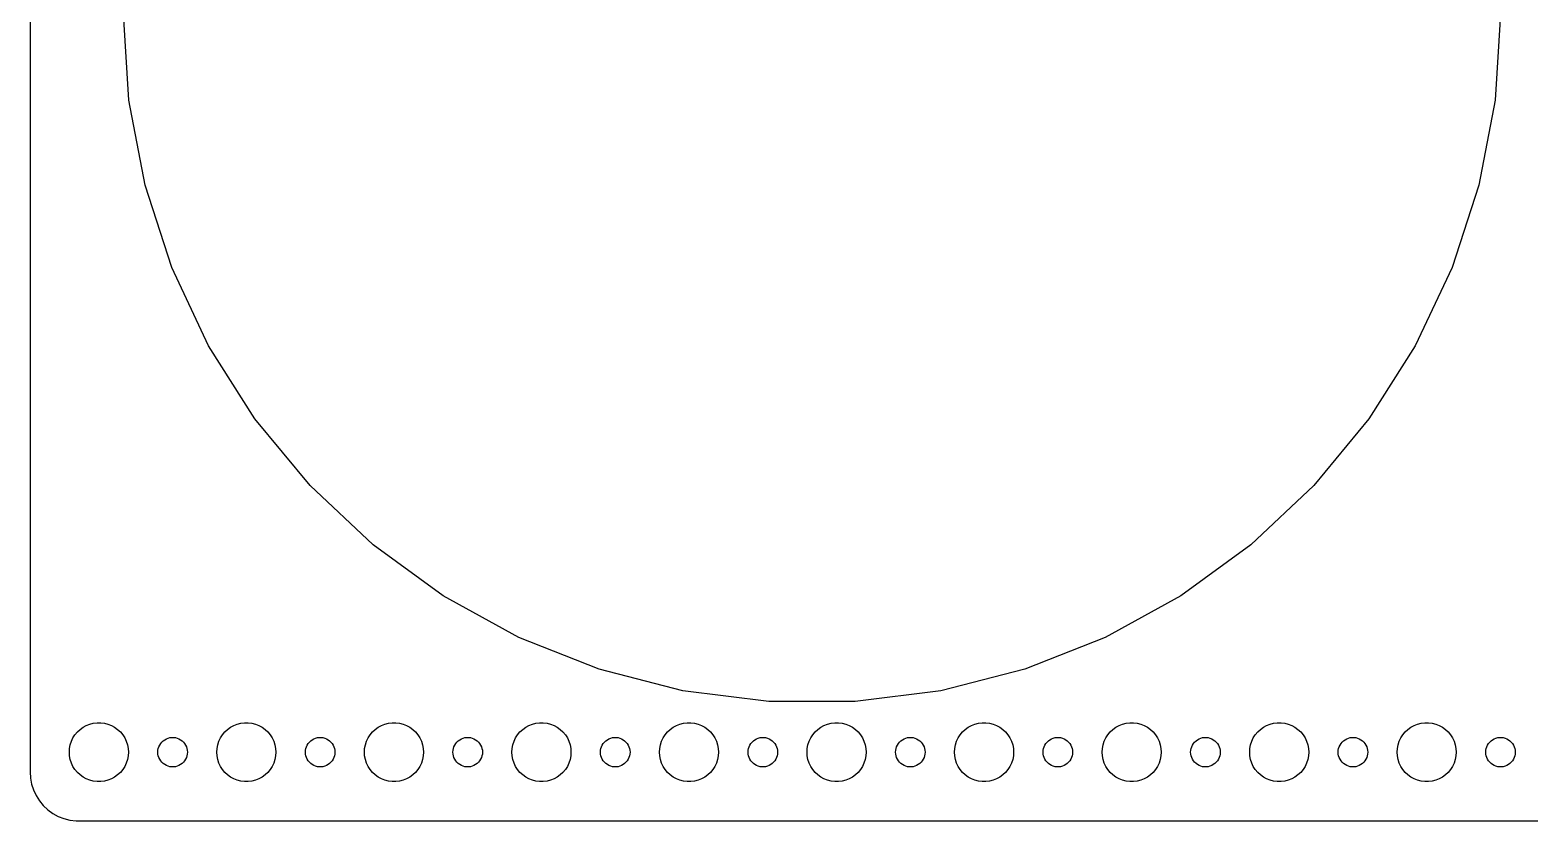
# Model space of a CAD drawing. Header units: metres. Extents: x -224 to 224, y -82 to 82.
# Drawn here: x -224.5 to -72, y -82 to -1.6 of the extents above; entities that cross this region are included whole.
import ezdxf

# ---------------------------------------------------------------- set-up
doc = ezdxf.new("R2010")
doc.units = ezdxf.units.M

msp = doc.modelspace()

# ---------------------------------------------------------------- linework, layer by layer
for p, q in [((-224.5, 77), (-224.5, -77)), ((-214.448, -8.77332), (-215, 0)), ((-75, 0), (-75.552, -8.77332)), ((-212.801, -17.4083), (-214.448, -8.77332)), ((-75.552, -8.77332), (-77.1992, -17.4083)), ((-210.084, -25.7687), (-212.801, -17.4083)), ((-77.1992, -17.4083), (-79.9156, -25.7687)), ((-206.341, -33.7227), (-210.084, -25.7687)), ((-79.9156, -25.7687), (-83.6585, -33.7227)), ((-201.631, -41.145), (-206.341, -33.7227)), ((-83.6585, -33.7227), (-88.3688, -41.145)), ((-196.028, -47.9183), (-201.631, -41.145)), ((-88.3688, -41.145), (-93.9722, -47.9183)), ((-189.62, -53.9359), (-196.028, -47.9183)), ((-93.9722, -47.9183), (-100.38, -53.9359)), ((-182.508, -59.103), (-189.62, -53.9359)), ((-100.38, -53.9359), (-107.492, -59.103)), ((-174.805, -63.3379), (-182.508, -59.103)), ((-107.492, -59.103), (-115.195, -63.3379)), ((-166.631, -66.574), (-174.805, -63.3379)), ((-115.195, -63.3379), (-123.369, -66.574)), ((-158.117, -68.7601), (-166.631, -66.574)), ((-123.369, -66.574), (-131.883, -68.7601)), ((-149.395, -69.8619), (-158.117, -68.7601)), ((-140.605, -69.8619), (-149.395, -69.8619)), ((-131.883, -68.7601), (-140.605, -69.8619)), ((-219.927, -73.2366), (-219.687, -72.9464)), ((-219.687, -72.9464), (-219.412, -72.6885)), ((-219.412, -72.6885), (-219.107, -72.467)), ((-219.107, -72.467), (-218.777, -72.2855)), ((-218.777, -72.2855), (-218.427, -72.1468)), ((-218.427, -72.1468), (-218.062, -72.0531)), ((-218.062, -72.0531), (-217.688, -72.0059)), ((-217.688, -72.0059), (-217.312, -72.0059)), ((-217.312, -72.0059), (-216.938, -72.0531)), ((-216.938, -72.0531), (-216.573, -72.1468)), ((-216.573, -72.1468), (-216.223, -72.2855)), ((-216.223, -72.2855), (-215.893, -72.467)), ((-215.893, -72.467), (-215.588, -72.6885)), ((-215.588, -72.6885), (-215.313, -72.9464)), ((-215.313, -72.9464), (-215.073, -73.2366)), ((-204.927, -73.2366), (-204.687, -72.9464)), ((-204.687, -72.9464), (-204.412, -72.6885)), ((-204.412, -72.6885), (-204.107, -72.467)), ((-204.107, -72.467), (-203.777, -72.2855)), ((-203.777, -72.2855), (-203.427, -72.1468)), ((-203.427, -72.1468), (-203.062, -72.0531)), ((-203.062, -72.0531), (-202.688, -72.0059)), ((-202.688, -72.0059), (-202.312, -72.0059)), ((-202.312, -72.0059), (-201.938, -72.0531)), ((-201.938, -72.0531), (-201.573, -72.1468)), ((-201.573, -72.1468), (-201.223, -72.2855)), ((-201.223, -72.2855), (-200.893, -72.467)), ((-200.893, -72.467), (-200.588, -72.6885)), ((-200.588, -72.6885), (-200.313, -72.9464)), ((-200.313, -72.9464), (-200.073, -73.2366)), ((-189.927, -73.2366), (-189.687, -72.9464)), ((-189.687, -72.9464), (-189.412, -72.6885)), ((-189.412, -72.6885), (-189.107, -72.467)), ((-189.107, -72.467), (-188.777, -72.2855)), ((-188.777, -72.2855), (-188.427, -72.1468)), ((-188.427, -72.1468), (-188.062, -72.0531)), ((-188.062, -72.0531), (-187.688, -72.0059)), ((-187.688, -72.0059), (-187.312, -72.0059)), ((-187.312, -72.0059), (-186.938, -72.0531)), ((-186.938, -72.0531), (-186.573, -72.1468)), ((-186.573, -72.1468), (-186.223, -72.2855)), ((-186.223, -72.2855), (-185.893, -72.467)), ((-185.893, -72.467), (-185.588, -72.6885)), ((-185.588, -72.6885), (-185.313, -72.9464)), ((-185.313, -72.9464), (-185.073, -73.2366)), ((-174.927, -73.2366), (-174.687, -72.9464)), ((-174.687, -72.9464), (-174.412, -72.6885)), ((-174.412, -72.6885), (-174.107, -72.467)), ((-174.107, -72.467), (-173.777, -72.2855)), ((-173.777, -72.2855), (-173.427, -72.1468)), ((-173.427, -72.1468), (-173.062, -72.0531)), ((-173.062, -72.0531), (-172.688, -72.0059)), ((-172.688, -72.0059), (-172.312, -72.0059)), ((-172.312, -72.0059), (-171.938, -72.0531)), ((-171.938, -72.0531), (-171.573, -72.1468)), ((-171.573, -72.1468), (-171.223, -72.2855)), ((-171.223, -72.2855), (-170.893, -72.467)), ((-170.893, -72.467), (-170.588, -72.6885)), ((-170.588, -72.6885), (-170.313, -72.9464)), ((-170.313, -72.9464), (-170.073, -73.2366)), ((-159.927, -73.2366), (-159.687, -72.9464)), ((-159.687, -72.9464), (-159.412, -72.6885)), ((-159.412, -72.6885), (-159.107, -72.467)), ((-159.107, -72.467), (-158.777, -72.2855)), ((-158.777, -72.2855), (-158.427, -72.1468)), ((-158.427, -72.1468), (-158.062, -72.0531)), ((-158.062, -72.0531), (-157.688, -72.0059)), ((-157.688, -72.0059), (-157.312, -72.0059)), ((-157.312, -72.0059), (-156.938, -72.0531)), ((-156.938, -72.0531), (-156.573, -72.1468)), ((-156.573, -72.1468), (-156.223, -72.2855)), ((-156.223, -72.2855), (-155.893, -72.467)), ((-155.893, -72.467), (-155.588, -72.6885)), ((-155.588, -72.6885), (-155.313, -72.9464)), ((-155.313, -72.9464), (-155.073, -73.2366)), ((-144.927, -73.2366), (-144.687, -72.9464)), ((-144.687, -72.9464), (-144.412, -72.6885)), ((-144.412, -72.6885), (-144.107, -72.467)), ((-144.107, -72.467), (-143.777, -72.2855)), ((-143.777, -72.2855), (-143.427, -72.1468)), ((-143.427, -72.1468), (-143.062, -72.0531)), ((-143.062, -72.0531), (-142.688, -72.0059)), ((-142.688, -72.0059), (-142.312, -72.0059)), ((-142.312, -72.0059), (-141.938, -72.0531)), ((-141.938, -72.0531), (-141.573, -72.1468)), ((-141.573, -72.1468), (-141.223, -72.2855)), ((-141.223, -72.2855), (-140.893, -72.467)), ((-140.893, -72.467), (-140.588, -72.6885)), ((-140.588, -72.6885), (-140.313, -72.9464)), ((-140.313, -72.9464), (-140.073, -73.2366)), ((-129.927, -73.2366), (-129.687, -72.9464)), ((-129.687, -72.9464), (-129.412, -72.6885)), ((-129.412, -72.6885), (-129.107, -72.467)), ((-129.107, -72.467), (-128.777, -72.2855)), ((-128.777, -72.2855), (-128.427, -72.1468)), ((-128.427, -72.1468), (-128.062, -72.0531)), ((-128.062, -72.0531), (-127.688, -72.0059)), ((-127.688, -72.0059), (-127.312, -72.0059)), ((-127.312, -72.0059), (-126.938, -72.0531)), ((-126.938, -72.0531), (-126.573, -72.1468)), ((-126.573, -72.1468), (-126.223, -72.2855)), ((-126.223, -72.2855), (-125.893, -72.467)), ((-125.893, -72.467), (-125.588, -72.6885)), ((-125.588, -72.6885), (-125.313, -72.9464)), ((-125.313, -72.9464), (-125.073, -73.2366)), ((-114.927, -73.2366), (-114.687, -72.9464)), ((-114.687, -72.9464), (-114.412, -72.6885)), ((-114.412, -72.6885), (-114.107, -72.467)), ((-114.107, -72.467), (-113.777, -72.2855)), ((-113.777, -72.2855), (-113.427, -72.1468)), ((-113.427, -72.1468), (-113.062, -72.0531)), ((-113.062, -72.0531), (-112.688, -72.0059)), ((-112.688, -72.0059), (-112.312, -72.0059)), ((-112.312, -72.0059), (-111.938, -72.0531)), ((-111.938, -72.0531), (-111.573, -72.1468)), ((-111.573, -72.1468), (-111.223, -72.2855)), ((-111.223, -72.2855), (-110.893, -72.467)), ((-110.893, -72.467), (-110.588, -72.6885)), ((-110.588, -72.6885), (-110.313, -72.9464)), ((-110.313, -72.9464), (-110.073, -73.2366)), ((-99.927, -73.2366), (-99.6869, -72.9464)), ((-99.6869, -72.9464), (-99.4123, -72.6885)), ((-99.4123, -72.6885), (-99.1075, -72.467)), ((-99.1075, -72.467), (-98.7773, -72.2855)), ((-98.7773, -72.2855), (-98.427, -72.1468)), ((-98.427, -72.1468), (-98.0621, -72.0531)), ((-98.0621, -72.0531), (-97.6884, -72.0059)), ((-97.6884, -72.0059), (-97.3116, -72.0059)), ((-97.3116, -72.0059), (-96.9379, -72.0531)), ((-96.9379, -72.0531), (-96.573, -72.1468)), ((-96.573, -72.1468), (-96.2227, -72.2855)), ((-96.2227, -72.2855), (-95.8925, -72.467)), ((-95.8925, -72.467), (-95.5877, -72.6885)), ((-95.5877, -72.6885), (-95.3131, -72.9464)), ((-95.3131, -72.9464), (-95.073, -73.2366)), ((-84.927, -73.2366), (-84.6869, -72.9464)), ((-84.6869, -72.9464), (-84.4123, -72.6885)), ((-84.4123, -72.6885), (-84.1075, -72.467)), ((-84.1075, -72.467), (-83.7773, -72.2855)), ((-83.7773, -72.2855), (-83.427, -72.1468)), ((-83.427, -72.1468), (-83.0621, -72.0531)), ((-83.0621, -72.0531), (-82.6884, -72.0059)), ((-82.6884, -72.0059), (-82.3116, -72.0059)), ((-82.3116, -72.0059), (-81.9379, -72.0531)), ((-81.9379, -72.0531), (-81.573, -72.1468)), ((-81.573, -72.1468), (-81.2227, -72.2855)), ((-81.2227, -72.2855), (-80.8925, -72.467)), ((-80.8925, -72.467), (-80.5877, -72.6885)), ((-80.5877, -72.6885), (-80.3131, -72.9464)), ((-80.3131, -72.9464), (-80.073, -73.2366)), ((-220.5, -75), (-220.476, -74.624)), ((-220.476, -74.624), (-220.406, -74.2539)), ((-220.406, -74.2539), (-220.289, -73.8956)), ((-220.289, -73.8956), (-220.129, -73.5547)), ((-220.129, -73.5547), (-219.927, -73.2366)), ((-215.073, -73.2366), (-214.871, -73.5547)), ((-214.871, -73.5547), (-214.711, -73.8956)), ((-214.711, -73.8956), (-214.594, -74.2539)), ((-214.594, -74.2539), (-214.524, -74.624)), ((-214.524, -74.624), (-214.5, -75)), ((-211.488, -74.812), (-211.453, -74.627)), ((-211.453, -74.627), (-211.395, -74.4478)), ((-211.395, -74.4478), (-211.314, -74.2774)), ((-211.314, -74.2774), (-211.214, -74.1183)), ((-211.214, -74.1183), (-211.093, -73.9732)), ((-211.093, -73.9732), (-210.956, -73.8442)), ((-210.956, -73.8442), (-210.804, -73.7335)), ((-210.804, -73.7335), (-210.639, -73.6428)), ((-210.639, -73.6428), (-210.464, -73.5734)), ((-210.464, -73.5734), (-210.281, -73.5266)), ((-210.281, -73.5266), (-210.094, -73.503)), ((-210.094, -73.503), (-209.906, -73.503)), ((-209.906, -73.503), (-209.719, -73.5266)), ((-209.719, -73.5266), (-209.536, -73.5734)), ((-209.536, -73.5734), (-209.361, -73.6428)), ((-209.361, -73.6428), (-209.196, -73.7335)), ((-209.196, -73.7335), (-209.044, -73.8442)), ((-209.044, -73.8442), (-208.907, -73.9732)), ((-208.907, -73.9732), (-208.786, -74.1183)), ((-208.786, -74.1183), (-208.686, -74.2774)), ((-208.686, -74.2774), (-208.605, -74.4478)), ((-208.605, -74.4478), (-208.547, -74.627)), ((-208.547, -74.627), (-208.512, -74.812)), ((-205.5, -75), (-205.476, -74.624)), ((-205.476, -74.624), (-205.406, -74.2539)), ((-205.406, -74.2539), (-205.289, -73.8956)), ((-205.289, -73.8956), (-205.129, -73.5547)), ((-205.129, -73.5547), (-204.927, -73.2366)), ((-200.073, -73.2366), (-199.871, -73.5547)), ((-199.871, -73.5547), (-199.711, -73.8956)), ((-199.711, -73.8956), (-199.594, -74.2539)), ((-199.594, -74.2539), (-199.524, -74.624)), ((-199.524, -74.624), (-199.5, -75)), ((-196.488, -74.812), (-196.453, -74.627)), ((-196.453, -74.627), (-196.395, -74.4478)), ((-196.395, -74.4478), (-196.314, -74.2774)), ((-196.314, -74.2774), (-196.214, -74.1183)), ((-196.214, -74.1183), (-196.093, -73.9732)), ((-196.093, -73.9732), (-195.956, -73.8442)), ((-195.956, -73.8442), (-195.804, -73.7335)), ((-195.804, -73.7335), (-195.639, -73.6428)), ((-195.639, -73.6428), (-195.464, -73.5734)), ((-195.464, -73.5734), (-195.281, -73.5266)), ((-195.281, -73.5266), (-195.094, -73.503)), ((-195.094, -73.503), (-194.906, -73.503)), ((-194.906, -73.503), (-194.719, -73.5266)), ((-194.719, -73.5266), (-194.536, -73.5734)), ((-194.536, -73.5734), (-194.361, -73.6428)), ((-194.361, -73.6428), (-194.196, -73.7335)), ((-194.196, -73.7335), (-194.044, -73.8442)), ((-194.044, -73.8442), (-193.907, -73.9732)), ((-193.907, -73.9732), (-193.786, -74.1183)), ((-193.786, -74.1183), (-193.686, -74.2774)), ((-193.686, -74.2774), (-193.605, -74.4478)), ((-193.605, -74.4478), (-193.547, -74.627)), ((-193.547, -74.627), (-193.512, -74.812)), ((-190.5, -75), (-190.476, -74.624)), ((-190.476, -74.624), (-190.406, -74.2539)), ((-190.406, -74.2539), (-190.289, -73.8956)), ((-190.289, -73.8956), (-190.129, -73.5547)), ((-190.129, -73.5547), (-189.927, -73.2366)), ((-185.073, -73.2366), (-184.871, -73.5547)), ((-184.871, -73.5547), (-184.711, -73.8956)), ((-184.711, -73.8956), (-184.594, -74.2539)), ((-184.594, -74.2539), (-184.524, -74.624)), ((-184.524, -74.624), (-184.5, -75)), ((-181.488, -74.812), (-181.453, -74.627)), ((-181.453, -74.627), (-181.395, -74.4478)), ((-181.395, -74.4478), (-181.314, -74.2774)), ((-181.314, -74.2774), (-181.214, -74.1183)), ((-181.214, -74.1183), (-181.093, -73.9732)), ((-181.093, -73.9732), (-180.956, -73.8442)), ((-180.956, -73.8442), (-180.804, -73.7335)), ((-180.804, -73.7335), (-180.639, -73.6428)), ((-180.639, -73.6428), (-180.464, -73.5734)), ((-180.464, -73.5734), (-180.281, -73.5266)), ((-180.281, -73.5266), (-180.094, -73.503)), ((-180.094, -73.503), (-179.906, -73.503)), ((-179.906, -73.503), (-179.719, -73.5266)), ((-179.719, -73.5266), (-179.536, -73.5734)), ((-179.536, -73.5734), (-179.361, -73.6428)), ((-179.361, -73.6428), (-179.196, -73.7335)), ((-179.196, -73.7335), (-179.044, -73.8442)), ((-179.044, -73.8442), (-178.907, -73.9732)), ((-178.907, -73.9732), (-178.786, -74.1183)), ((-178.786, -74.1183), (-178.686, -74.2774)), ((-178.686, -74.2774), (-178.605, -74.4478)), ((-178.605, -74.4478), (-178.547, -74.627)), ((-178.547, -74.627), (-178.512, -74.812)), ((-175.5, -75), (-175.476, -74.624)), ((-175.476, -74.624), (-175.406, -74.2539)), ((-175.406, -74.2539), (-175.289, -73.8956)), ((-175.289, -73.8956), (-175.129, -73.5547)), ((-175.129, -73.5547), (-174.927, -73.2366)), ((-170.073, -73.2366), (-169.871, -73.5547)), ((-169.871, -73.5547), (-169.711, -73.8956)), ((-169.711, -73.8956), (-169.594, -74.2539)), ((-169.594, -74.2539), (-169.524, -74.624)), ((-169.524, -74.624), (-169.5, -75)), ((-166.488, -74.812), (-166.453, -74.627)), ((-166.453, -74.627), (-166.395, -74.4478)), ((-166.395, -74.4478), (-166.314, -74.2774)), ((-166.314, -74.2774), (-166.214, -74.1183)), ((-166.214, -74.1183), (-166.093, -73.9732)), ((-166.093, -73.9732), (-165.956, -73.8442)), ((-165.956, -73.8442), (-165.804, -73.7335)), ((-165.804, -73.7335), (-165.639, -73.6428)), ((-165.639, -73.6428), (-165.464, -73.5734)), ((-165.464, -73.5734), (-165.281, -73.5266)), ((-165.281, -73.5266), (-165.094, -73.503)), ((-165.094, -73.503), (-164.906, -73.503)), ((-164.906, -73.503), (-164.719, -73.5266)), ((-164.719, -73.5266), (-164.536, -73.5734)), ((-164.536, -73.5734), (-164.361, -73.6428)), ((-164.361, -73.6428), (-164.196, -73.7335)), ((-164.196, -73.7335), (-164.044, -73.8442)), ((-164.044, -73.8442), (-163.907, -73.9732)), ((-163.907, -73.9732), (-163.786, -74.1183)), ((-163.786, -74.1183), (-163.686, -74.2774)), ((-163.686, -74.2774), (-163.605, -74.4478)), ((-163.605, -74.4478), (-163.547, -74.627)), ((-163.547, -74.627), (-163.512, -74.812)), ((-160.5, -75), (-160.476, -74.624)), ((-160.476, -74.624), (-160.406, -74.2539)), ((-160.406, -74.2539), (-160.289, -73.8956)), ((-160.289, -73.8956), (-160.129, -73.5547)), ((-160.129, -73.5547), (-159.927, -73.2366)), ((-155.073, -73.2366), (-154.871, -73.5547)), ((-154.871, -73.5547), (-154.711, -73.8956)), ((-154.711, -73.8956), (-154.594, -74.2539)), ((-154.594, -74.2539), (-154.524, -74.624)), ((-154.524, -74.624), (-154.5, -75)), ((-151.488, -74.812), (-151.453, -74.627)), ((-151.453, -74.627), (-151.395, -74.4478)), ((-151.395, -74.4478), (-151.314, -74.2774)), ((-151.314, -74.2774), (-151.214, -74.1183)), ((-151.214, -74.1183), (-151.093, -73.9732)), ((-151.093, -73.9732), (-150.956, -73.8442)), ((-150.956, -73.8442), (-150.804, -73.7335)), ((-150.804, -73.7335), (-150.639, -73.6428)), ((-150.639, -73.6428), (-150.464, -73.5734)), ((-150.464, -73.5734), (-150.281, -73.5266)), ((-150.281, -73.5266), (-150.094, -73.503)), ((-150.094, -73.503), (-149.906, -73.503)), ((-149.906, -73.503), (-149.719, -73.5266)), ((-149.719, -73.5266), (-149.536, -73.5734)), ((-149.536, -73.5734), (-149.361, -73.6428)), ((-149.361, -73.6428), (-149.196, -73.7335)), ((-149.196, -73.7335), (-149.044, -73.8442)), ((-149.044, -73.8442), (-148.907, -73.9732)), ((-148.907, -73.9732), (-148.786, -74.1183)), ((-148.786, -74.1183), (-148.686, -74.2774)), ((-148.686, -74.2774), (-148.605, -74.4478)), ((-148.605, -74.4478), (-148.547, -74.627)), ((-148.547, -74.627), (-148.512, -74.812)), ((-145.5, -75), (-145.476, -74.624)), ((-145.476, -74.624), (-145.406, -74.2539)), ((-145.406, -74.2539), (-145.289, -73.8956)), ((-145.289, -73.8956), (-145.129, -73.5547)), ((-145.129, -73.5547), (-144.927, -73.2366)), ((-140.073, -73.2366), (-139.871, -73.5547)), ((-139.871, -73.5547), (-139.711, -73.8956)), ((-139.711, -73.8956), (-139.594, -74.2539)), ((-139.594, -74.2539), (-139.524, -74.624)), ((-139.524, -74.624), (-139.5, -75)), ((-136.488, -74.812), (-136.453, -74.627)), ((-136.453, -74.627), (-136.395, -74.4478)), ((-136.395, -74.4478), (-136.314, -74.2774)), ((-136.314, -74.2774), (-136.214, -74.1183)), ((-136.214, -74.1183), (-136.093, -73.9732)), ((-136.093, -73.9732), (-135.956, -73.8442)), ((-135.956, -73.8442), (-135.804, -73.7335)), ((-135.804, -73.7335), (-135.639, -73.6428)), ((-135.639, -73.6428), (-135.464, -73.5734)), ((-135.464, -73.5734), (-135.281, -73.5266)), ((-135.281, -73.5266), (-135.094, -73.503)), ((-135.094, -73.503), (-134.906, -73.503)), ((-134.906, -73.503), (-134.719, -73.5266)), ((-134.719, -73.5266), (-134.536, -73.5734)), ((-134.536, -73.5734), (-134.361, -73.6428)), ((-134.361, -73.6428), (-134.196, -73.7335)), ((-134.196, -73.7335), (-134.044, -73.8442)), ((-134.044, -73.8442), (-133.907, -73.9732)), ((-133.907, -73.9732), (-133.786, -74.1183)), ((-133.786, -74.1183), (-133.686, -74.2774)), ((-133.686, -74.2774), (-133.605, -74.4478)), ((-133.605, -74.4478), (-133.547, -74.627)), ((-133.547, -74.627), (-133.512, -74.812)), ((-130.5, -75), (-130.476, -74.624)), ((-130.476, -74.624), (-130.406, -74.2539)), ((-130.406, -74.2539), (-130.289, -73.8956)), ((-130.289, -73.8956), (-130.129, -73.5547)), ((-130.129, -73.5547), (-129.927, -73.2366)), ((-125.073, -73.2366), (-124.871, -73.5547)), ((-124.871, -73.5547), (-124.711, -73.8956)), ((-124.711, -73.8956), (-124.594, -74.2539)), ((-124.594, -74.2539), (-124.524, -74.624)), ((-124.524, -74.624), (-124.5, -75)), ((-121.488, -74.812), (-121.453, -74.627)), ((-121.453, -74.627), (-121.395, -74.4478)), ((-121.395, -74.4478), (-121.314, -74.2774)), ((-121.314, -74.2774), (-121.214, -74.1183)), ((-121.214, -74.1183), (-121.093, -73.9732)), ((-121.093, -73.9732), (-120.956, -73.8442)), ((-120.956, -73.8442), (-120.804, -73.7335)), ((-120.804, -73.7335), (-120.639, -73.6428)), ((-120.639, -73.6428), (-120.464, -73.5734)), ((-120.464, -73.5734), (-120.281, -73.5266)), ((-120.281, -73.5266), (-120.094, -73.503)), ((-120.094, -73.503), (-119.906, -73.503)), ((-119.906, -73.503), (-119.719, -73.5266)), ((-119.719, -73.5266), (-119.536, -73.5734)), ((-119.536, -73.5734), (-119.361, -73.6428)), ((-119.361, -73.6428), (-119.196, -73.7335)), ((-119.196, -73.7335), (-119.044, -73.8442)), ((-119.044, -73.8442), (-118.907, -73.9732)), ((-118.907, -73.9732), (-118.786, -74.1183)), ((-118.786, -74.1183), (-118.686, -74.2774)), ((-118.686, -74.2774), (-118.605, -74.4478)), ((-118.605, -74.4478), (-118.547, -74.627)), ((-118.547, -74.627), (-118.512, -74.812)), ((-115.5, -75), (-115.476, -74.624)), ((-115.476, -74.624), (-115.406, -74.2539)), ((-115.406, -74.2539), (-115.289, -73.8956)), ((-115.289, -73.8956), (-115.129, -73.5547)), ((-115.129, -73.5547), (-114.927, -73.2366)), ((-110.073, -73.2366), (-109.871, -73.5547)), ((-109.871, -73.5547), (-109.711, -73.8956)), ((-109.711, -73.8956), (-109.594, -74.2539)), ((-109.594, -74.2539), (-109.524, -74.624)), ((-109.524, -74.624), (-109.5, -75)), ((-106.488, -74.812), (-106.453, -74.627)), ((-106.453, -74.627), (-106.395, -74.4478)), ((-106.395, -74.4478), (-106.314, -74.2774)), ((-106.314, -74.2774), (-106.214, -74.1183)), ((-106.214, -74.1183), (-106.093, -73.9732)), ((-106.093, -73.9732), (-105.956, -73.8442)), ((-105.956, -73.8442), (-105.804, -73.7335)), ((-105.804, -73.7335), (-105.639, -73.6428)), ((-105.639, -73.6428), (-105.464, -73.5734)), ((-105.464, -73.5734), (-105.281, -73.5266)), ((-105.281, -73.5266), (-105.094, -73.503)), ((-105.094, -73.503), (-104.906, -73.503)), ((-104.906, -73.503), (-104.719, -73.5266)), ((-104.719, -73.5266), (-104.536, -73.5734)), ((-104.536, -73.5734), (-104.361, -73.6428)), ((-104.361, -73.6428), (-104.196, -73.7335)), ((-104.196, -73.7335), (-104.044, -73.8442)), ((-104.044, -73.8442), (-103.907, -73.9732)), ((-103.907, -73.9732), (-103.786, -74.1183)), ((-103.786, -74.1183), (-103.686, -74.2774)), ((-103.686, -74.2774), (-103.605, -74.4478)), ((-103.605, -74.4478), (-103.547, -74.627)), ((-103.547, -74.627), (-103.512, -74.812)), ((-100.5, -75), (-100.476, -74.624)), ((-100.476, -74.624), (-100.406, -74.2539)), ((-100.406, -74.2539), (-100.289, -73.8956)), ((-100.289, -73.8956), (-100.129, -73.5547)), ((-100.129, -73.5547), (-99.927, -73.2366)), ((-95.073, -73.2366), (-94.8711, -73.5547)), ((-94.8711, -73.5547), (-94.7107, -73.8956)), ((-94.7107, -73.8956), (-94.5943, -74.2539)), ((-94.5943, -74.2539), (-94.5237, -74.624)), ((-94.5237, -74.624), (-94.5, -75)), ((-91.4882, -74.812), (-91.4529, -74.627)), ((-91.4529, -74.627), (-91.3947, -74.4478)), ((-91.3947, -74.4478), (-91.3145, -74.2774)), ((-91.3145, -74.2774), (-91.2135, -74.1183)), ((-91.2135, -74.1183), (-91.0934, -73.9732)), ((-91.0934, -73.9732), (-90.9561, -73.8442)), ((-90.9561, -73.8442), (-90.8037, -73.7335)), ((-90.8037, -73.7335), (-90.6387, -73.6428)), ((-90.6387, -73.6428), (-90.4635, -73.5734)), ((-90.4635, -73.5734), (-90.2811, -73.5266)), ((-90.2811, -73.5266), (-90.0942, -73.503)), ((-90.0942, -73.503), (-89.9058, -73.503)), ((-89.9058, -73.503), (-89.7189, -73.5266)), ((-89.7189, -73.5266), (-89.5365, -73.5734)), ((-89.5365, -73.5734), (-89.3613, -73.6428)), ((-89.3613, -73.6428), (-89.1963, -73.7335)), ((-89.1963, -73.7335), (-89.0439, -73.8442)), ((-89.0439, -73.8442), (-88.9065, -73.9732)), ((-88.9065, -73.9732), (-88.7865, -74.1183)), ((-88.7865, -74.1183), (-88.6855, -74.2774)), ((-88.6855, -74.2774), (-88.6053, -74.4478)), ((-88.6053, -74.4478), (-88.5471, -74.627)), ((-88.5471, -74.627), (-88.5118, -74.812)), ((-85.5, -75), (-85.4763, -74.624)), ((-85.4763, -74.624), (-85.4057, -74.2539)), ((-85.4057, -74.2539), (-85.2893, -73.8956)), ((-85.2893, -73.8956), (-85.1289, -73.5547)), ((-85.1289, -73.5547), (-84.927, -73.2366)), ((-80.073, -73.2366), (-79.8711, -73.5547)), ((-79.8711, -73.5547), (-79.7107, -73.8956)), ((-79.7107, -73.8956), (-79.5943, -74.2539)), ((-79.5943, -74.2539), (-79.5237, -74.624)), ((-79.5237, -74.624), (-79.5, -75)), ((-76.4882, -74.812), (-76.4529, -74.627)), ((-76.4529, -74.627), (-76.3947, -74.4478)), ((-76.3947, -74.4478), (-76.3145, -74.2774)), ((-76.3145, -74.2774), (-76.2135, -74.1183)), ((-76.2135, -74.1183), (-76.0934, -73.9732)), ((-76.0934, -73.9732), (-75.9561, -73.8442)), ((-75.9561, -73.8442), (-75.8037, -73.7335)), ((-75.8037, -73.7335), (-75.6387, -73.6428)), ((-75.6387, -73.6428), (-75.4635, -73.5734)), ((-75.4635, -73.5734), (-75.2811, -73.5266)), ((-75.2811, -73.5266), (-75.0942, -73.503)), ((-75.0942, -73.503), (-74.9058, -73.503)), ((-74.9058, -73.503), (-74.7189, -73.5266)), ((-74.7189, -73.5266), (-74.5365, -73.5734)), ((-74.5365, -73.5734), (-74.3613, -73.6428)), ((-74.3613, -73.6428), (-74.1963, -73.7335)), ((-74.1963, -73.7335), (-74.0439, -73.8442)), ((-74.0439, -73.8442), (-73.9065, -73.9732)), ((-73.9065, -73.9732), (-73.7865, -74.1183)), ((-73.7865, -74.1183), (-73.6855, -74.2774)), ((-73.6855, -74.2774), (-73.6053, -74.4478)), ((-73.6053, -74.4478), (-73.5471, -74.627)), ((-73.5471, -74.627), (-73.5118, -74.812)), ((-220.476, -75.376), (-220.5, -75)), ((-220.406, -75.7461), (-220.476, -75.376)), ((-220.289, -76.1044), (-220.406, -75.7461)), ((-220.129, -76.4453), (-220.289, -76.1044)), ((-214.711, -76.1044), (-214.871, -76.4453)), ((-214.594, -75.7461), (-214.711, -76.1044)), ((-214.524, -75.376), (-214.594, -75.7461)), ((-214.5, -75), (-214.524, -75.376)), ((-211.5, -75), (-211.488, -74.812)), ((-211.488, -75.188), (-211.5, -75)), ((-211.453, -75.373), (-211.488, -75.188)), ((-211.395, -75.5522), (-211.453, -75.373)), ((-211.314, -75.7226), (-211.395, -75.5522)), ((-211.214, -75.8817), (-211.314, -75.7226)), ((-211.093, -76.0268), (-211.214, -75.8817)), ((-210.956, -76.1558), (-211.093, -76.0268)), ((-210.804, -76.2665), (-210.956, -76.1558)), ((-209.044, -76.1558), (-209.196, -76.2665)), ((-208.907, -76.0268), (-209.044, -76.1558)), ((-208.786, -75.8817), (-208.907, -76.0268)), ((-208.686, -75.7226), (-208.786, -75.8817)), ((-208.605, -75.5522), (-208.686, -75.7226)), ((-208.547, -75.373), (-208.605, -75.5522)), ((-208.512, -75.188), (-208.547, -75.373)), ((-208.512, -74.812), (-208.5, -75)), ((-208.5, -75), (-208.512, -75.188)), ((-205.476, -75.376), (-205.5, -75)), ((-205.406, -75.7461), (-205.476, -75.376)), ((-205.289, -76.1044), (-205.406, -75.7461)), ((-205.129, -76.4453), (-205.289, -76.1044)), ((-199.711, -76.1044), (-199.871, -76.4453)), ((-199.594, -75.7461), (-199.711, -76.1044)), ((-199.524, -75.376), (-199.594, -75.7461)), ((-199.5, -75), (-199.524, -75.376)), ((-196.5, -75), (-196.488, -74.812)), ((-196.488, -75.188), (-196.5, -75)), ((-196.453, -75.373), (-196.488, -75.188)), ((-196.395, -75.5522), (-196.453, -75.373)), ((-196.314, -75.7226), (-196.395, -75.5522)), ((-196.214, -75.8817), (-196.314, -75.7226)), ((-196.093, -76.0268), (-196.214, -75.8817)), ((-195.956, -76.1558), (-196.093, -76.0268)), ((-195.804, -76.2665), (-195.956, -76.1558)), ((-194.044, -76.1558), (-194.196, -76.2665)), ((-193.907, -76.0268), (-194.044, -76.1558)), ((-193.786, -75.8817), (-193.907, -76.0268)), ((-193.686, -75.7226), (-193.786, -75.8817)), ((-193.605, -75.5522), (-193.686, -75.7226)), ((-193.547, -75.373), (-193.605, -75.5522)), ((-193.512, -75.188), (-193.547, -75.373)), ((-193.512, -74.812), (-193.5, -75)), ((-193.5, -75), (-193.512, -75.188)), ((-190.476, -75.376), (-190.5, -75)), ((-190.406, -75.7461), (-190.476, -75.376)), ((-190.289, -76.1044), (-190.406, -75.7461)), ((-190.129, -76.4453), (-190.289, -76.1044)), ((-184.711, -76.1044), (-184.871, -76.4453)), ((-184.594, -75.7461), (-184.711, -76.1044)), ((-184.524, -75.376), (-184.594, -75.7461)), ((-184.5, -75), (-184.524, -75.376)), ((-181.5, -75), (-181.488, -74.812)), ((-181.488, -75.188), (-181.5, -75)), ((-181.453, -75.373), (-181.488, -75.188)), ((-181.395, -75.5522), (-181.453, -75.373)), ((-181.314, -75.7226), (-181.395, -75.5522)), ((-181.214, -75.8817), (-181.314, -75.7226)), ((-181.093, -76.0268), (-181.214, -75.8817)), ((-180.956, -76.1558), (-181.093, -76.0268)), ((-180.804, -76.2665), (-180.956, -76.1558)), ((-179.044, -76.1558), (-179.196, -76.2665)), ((-178.907, -76.0268), (-179.044, -76.1558)), ((-178.786, -75.8817), (-178.907, -76.0268)), ((-178.686, -75.7226), (-178.786, -75.8817)), ((-178.605, -75.5522), (-178.686, -75.7226)), ((-178.547, -75.373), (-178.605, -75.5522)), ((-178.512, -75.188), (-178.547, -75.373)), ((-178.512, -74.812), (-178.5, -75)), ((-178.5, -75), (-178.512, -75.188)), ((-175.476, -75.376), (-175.5, -75)), ((-175.406, -75.7461), (-175.476, -75.376)), ((-175.289, -76.1044), (-175.406, -75.7461)), ((-175.129, -76.4453), (-175.289, -76.1044)), ((-169.711, -76.1044), (-169.871, -76.4453)), ((-169.594, -75.7461), (-169.711, -76.1044)), ((-169.524, -75.376), (-169.594, -75.7461)), ((-169.5, -75), (-169.524, -75.376)), ((-166.5, -75), (-166.488, -74.812)), ((-166.488, -75.188), (-166.5, -75)), ((-166.453, -75.373), (-166.488, -75.188)), ((-166.395, -75.5522), (-166.453, -75.373)), ((-166.314, -75.7226), (-166.395, -75.5522)), ((-166.214, -75.8817), (-166.314, -75.7226)), ((-166.093, -76.0268), (-166.214, -75.8817)), ((-165.956, -76.1558), (-166.093, -76.0268)), ((-165.804, -76.2665), (-165.956, -76.1558)), ((-164.044, -76.1558), (-164.196, -76.2665)), ((-163.907, -76.0268), (-164.044, -76.1558)), ((-163.786, -75.8817), (-163.907, -76.0268)), ((-163.686, -75.7226), (-163.786, -75.8817)), ((-163.605, -75.5522), (-163.686, -75.7226)), ((-163.547, -75.373), (-163.605, -75.5522)), ((-163.512, -75.188), (-163.547, -75.373)), ((-163.512, -74.812), (-163.5, -75)), ((-163.5, -75), (-163.512, -75.188)), ((-160.476, -75.376), (-160.5, -75)), ((-160.406, -75.7461), (-160.476, -75.376)), ((-160.289, -76.1044), (-160.406, -75.7461)), ((-160.129, -76.4453), (-160.289, -76.1044)), ((-154.711, -76.1044), (-154.871, -76.4453)), ((-154.594, -75.7461), (-154.711, -76.1044)), ((-154.524, -75.376), (-154.594, -75.7461)), ((-154.5, -75), (-154.524, -75.376)), ((-151.5, -75), (-151.488, -74.812)), ((-151.488, -75.188), (-151.5, -75)), ((-151.453, -75.373), (-151.488, -75.188)), ((-151.395, -75.5522), (-151.453, -75.373)), ((-151.314, -75.7226), (-151.395, -75.5522)), ((-151.214, -75.8817), (-151.314, -75.7226)), ((-151.093, -76.0268), (-151.214, -75.8817)), ((-150.956, -76.1558), (-151.093, -76.0268)), ((-150.804, -76.2665), (-150.956, -76.1558)), ((-149.044, -76.1558), (-149.196, -76.2665)), ((-148.907, -76.0268), (-149.044, -76.1558)), ((-148.786, -75.8817), (-148.907, -76.0268)), ((-148.686, -75.7226), (-148.786, -75.8817)), ((-148.605, -75.5522), (-148.686, -75.7226)), ((-148.547, -75.373), (-148.605, -75.5522)), ((-148.512, -75.188), (-148.547, -75.373)), ((-148.512, -74.812), (-148.5, -75)), ((-148.5, -75), (-148.512, -75.188)), ((-145.476, -75.376), (-145.5, -75)), ((-145.406, -75.7461), (-145.476, -75.376)), ((-145.289, -76.1044), (-145.406, -75.7461)), ((-145.129, -76.4453), (-145.289, -76.1044)), ((-139.711, -76.1044), (-139.871, -76.4453)), ((-139.594, -75.7461), (-139.711, -76.1044)), ((-139.524, -75.376), (-139.594, -75.7461)), ((-139.5, -75), (-139.524, -75.376)), ((-136.5, -75), (-136.488, -74.812)), ((-136.488, -75.188), (-136.5, -75)), ((-136.453, -75.373), (-136.488, -75.188)), ((-136.395, -75.5522), (-136.453, -75.373)), ((-136.314, -75.7226), (-136.395, -75.5522)), ((-136.214, -75.8817), (-136.314, -75.7226)), ((-136.093, -76.0268), (-136.214, -75.8817)), ((-135.956, -76.1558), (-136.093, -76.0268)), ((-135.804, -76.2665), (-135.956, -76.1558)), ((-134.044, -76.1558), (-134.196, -76.2665)), ((-133.907, -76.0268), (-134.044, -76.1558)), ((-133.786, -75.8817), (-133.907, -76.0268)), ((-133.686, -75.7226), (-133.786, -75.8817)), ((-133.605, -75.5522), (-133.686, -75.7226)), ((-133.547, -75.373), (-133.605, -75.5522)), ((-133.512, -75.188), (-133.547, -75.373)), ((-133.512, -74.812), (-133.5, -75)), ((-133.5, -75), (-133.512, -75.188)), ((-130.476, -75.376), (-130.5, -75)), ((-130.406, -75.7461), (-130.476, -75.376)), ((-130.289, -76.1044), (-130.406, -75.7461)), ((-130.129, -76.4453), (-130.289, -76.1044)), ((-124.711, -76.1044), (-124.871, -76.4453)), ((-124.594, -75.7461), (-124.711, -76.1044)), ((-124.524, -75.376), (-124.594, -75.7461)), ((-124.5, -75), (-124.524, -75.376)), ((-121.5, -75), (-121.488, -74.812)), ((-121.488, -75.188), (-121.5, -75)), ((-121.453, -75.373), (-121.488, -75.188)), ((-121.395, -75.5522), (-121.453, -75.373)), ((-121.314, -75.7226), (-121.395, -75.5522)), ((-121.214, -75.8817), (-121.314, -75.7226)), ((-121.093, -76.0268), (-121.214, -75.8817)), ((-120.956, -76.1558), (-121.093, -76.0268)), ((-120.804, -76.2665), (-120.956, -76.1558)), ((-119.044, -76.1558), (-119.196, -76.2665)), ((-118.907, -76.0268), (-119.044, -76.1558)), ((-118.786, -75.8817), (-118.907, -76.0268)), ((-118.686, -75.7226), (-118.786, -75.8817)), ((-118.605, -75.5522), (-118.686, -75.7226)), ((-118.547, -75.373), (-118.605, -75.5522)), ((-118.512, -75.188), (-118.547, -75.373)), ((-118.512, -74.812), (-118.5, -75)), ((-118.5, -75), (-118.512, -75.188)), ((-115.476, -75.376), (-115.5, -75)), ((-115.406, -75.7461), (-115.476, -75.376)), ((-115.289, -76.1044), (-115.406, -75.7461)), ((-115.129, -76.4453), (-115.289, -76.1044)), ((-109.711, -76.1044), (-109.871, -76.4453)), ((-109.594, -75.7461), (-109.711, -76.1044)), ((-109.524, -75.376), (-109.594, -75.7461)), ((-109.5, -75), (-109.524, -75.376)), ((-106.5, -75), (-106.488, -74.812)), ((-106.488, -75.188), (-106.5, -75)), ((-106.453, -75.373), (-106.488, -75.188)), ((-106.395, -75.5522), (-106.453, -75.373)), ((-106.314, -75.7226), (-106.395, -75.5522)), ((-106.214, -75.8817), (-106.314, -75.7226)), ((-106.093, -76.0268), (-106.214, -75.8817)), ((-105.956, -76.1558), (-106.093, -76.0268)), ((-105.804, -76.2665), (-105.956, -76.1558)), ((-104.044, -76.1558), (-104.196, -76.2665)), ((-103.907, -76.0268), (-104.044, -76.1558)), ((-103.786, -75.8817), (-103.907, -76.0268)), ((-103.686, -75.7226), (-103.786, -75.8817)), ((-103.605, -75.5522), (-103.686, -75.7226)), ((-103.547, -75.373), (-103.605, -75.5522)), ((-103.512, -75.188), (-103.547, -75.373)), ((-103.512, -74.812), (-103.5, -75)), ((-103.5, -75), (-103.512, -75.188)), ((-100.476, -75.376), (-100.5, -75)), ((-100.406, -75.7461), (-100.476, -75.376)), ((-100.289, -76.1044), (-100.406, -75.7461)), ((-100.129, -76.4453), (-100.289, -76.1044)), ((-94.7107, -76.1044), (-94.8711, -76.4453)), ((-94.5943, -75.7461), (-94.7107, -76.1044)), ((-94.5237, -75.376), (-94.5943, -75.7461)), ((-94.5, -75), (-94.5237, -75.376)), ((-91.5, -75), (-91.4882, -74.812)), ((-91.4882, -75.188), (-91.5, -75)), ((-91.4529, -75.373), (-91.4882, -75.188)), ((-91.3947, -75.5522), (-91.4529, -75.373)), ((-91.3145, -75.7226), (-91.3947, -75.5522)), ((-91.2135, -75.8817), (-91.3145, -75.7226)), ((-91.0934, -76.0268), (-91.2135, -75.8817)), ((-90.9561, -76.1558), (-91.0934, -76.0268)), ((-90.8037, -76.2665), (-90.9561, -76.1558)), ((-89.0439, -76.1558), (-89.1963, -76.2665)), ((-88.9065, -76.0268), (-89.0439, -76.1558)), ((-88.7865, -75.8817), (-88.9065, -76.0268)), ((-88.6855, -75.7226), (-88.7865, -75.8817)), ((-88.6053, -75.5522), (-88.6855, -75.7226)), ((-88.5471, -75.373), (-88.6053, -75.5522)), ((-88.5118, -75.188), (-88.5471, -75.373)), ((-88.5118, -74.812), (-88.5, -75)), ((-88.5, -75), (-88.5118, -75.188)), ((-85.4763, -75.376), (-85.5, -75)), ((-85.4057, -75.7461), (-85.4763, -75.376)), ((-85.2893, -76.1044), (-85.4057, -75.7461)), ((-85.1289, -76.4453), (-85.2893, -76.1044)), ((-79.7107, -76.1044), (-79.8711, -76.4453)), ((-79.5943, -75.7461), (-79.7107, -76.1044)), ((-79.5237, -75.376), (-79.5943, -75.7461)), ((-79.5, -75), (-79.5237, -75.376)), ((-76.5, -75), (-76.4882, -74.812)), ((-76.4882, -75.188), (-76.5, -75)), ((-76.4529, -75.373), (-76.4882, -75.188)), ((-76.3947, -75.5522), (-76.4529, -75.373)), ((-76.3145, -75.7226), (-76.3947, -75.5522)), ((-76.2135, -75.8817), (-76.3145, -75.7226)), ((-76.0934, -76.0268), (-76.2135, -75.8817)), ((-75.9561, -76.1558), (-76.0934, -76.0268)), ((-75.8037, -76.2665), (-75.9561, -76.1558)), ((-74.0439, -76.1558), (-74.1963, -76.2665)), ((-73.9065, -76.0268), (-74.0439, -76.1558)), ((-73.7865, -75.8817), (-73.9065, -76.0268)), ((-73.6855, -75.7226), (-73.7865, -75.8817)), ((-73.6053, -75.5522), (-73.6855, -75.7226)), ((-73.5471, -75.373), (-73.6053, -75.5522)), ((-73.5118, -75.188), (-73.5471, -75.373)), ((-73.5118, -74.812), (-73.5, -75)), ((-73.5, -75), (-73.5118, -75.188)), ((-224.5, -77), (-224.461, -77.6267)), ((-224.461, -77.6267), (-224.343, -78.2434)), ((-219.927, -76.7634), (-220.129, -76.4453)), ((-219.687, -77.0536), (-219.927, -76.7634)), ((-219.412, -77.3115), (-219.687, -77.0536)), ((-219.107, -77.533), (-219.412, -77.3115)), ((-218.777, -77.7145), (-219.107, -77.533)), ((-218.427, -77.8532), (-218.777, -77.7145)), ((-216.223, -77.7145), (-216.573, -77.8532)), ((-215.893, -77.533), (-216.223, -77.7145)), ((-215.588, -77.3115), (-215.893, -77.533)), ((-215.313, -77.0536), (-215.588, -77.3115)), ((-215.073, -76.7634), (-215.313, -77.0536)), ((-214.871, -76.4453), (-215.073, -76.7634)), ((-210.639, -76.3572), (-210.804, -76.2665)), ((-210.464, -76.4266), (-210.639, -76.3572)), ((-210.281, -76.4734), (-210.464, -76.4266)), ((-210.094, -76.497), (-210.281, -76.4734)), ((-209.906, -76.497), (-210.094, -76.497)), ((-209.719, -76.4734), (-209.906, -76.497)), ((-209.536, -76.4266), (-209.719, -76.4734)), ((-209.361, -76.3572), (-209.536, -76.4266)), ((-209.196, -76.2665), (-209.361, -76.3572)), ((-204.927, -76.7634), (-205.129, -76.4453)), ((-204.687, -77.0536), (-204.927, -76.7634)), ((-204.412, -77.3115), (-204.687, -77.0536)), ((-204.107, -77.533), (-204.412, -77.3115)), ((-203.777, -77.7145), (-204.107, -77.533)), ((-203.427, -77.8532), (-203.777, -77.7145)), ((-201.223, -77.7145), (-201.573, -77.8532)), ((-200.893, -77.533), (-201.223, -77.7145)), ((-200.588, -77.3115), (-200.893, -77.533)), ((-200.313, -77.0536), (-200.588, -77.3115)), ((-200.073, -76.7634), (-200.313, -77.0536)), ((-199.871, -76.4453), (-200.073, -76.7634)), ((-195.639, -76.3572), (-195.804, -76.2665)), ((-195.464, -76.4266), (-195.639, -76.3572)), ((-195.281, -76.4734), (-195.464, -76.4266)), ((-195.094, -76.497), (-195.281, -76.4734)), ((-194.906, -76.497), (-195.094, -76.497)), ((-194.719, -76.4734), (-194.906, -76.497)), ((-194.536, -76.4266), (-194.719, -76.4734)), ((-194.361, -76.3572), (-194.536, -76.4266)), ((-194.196, -76.2665), (-194.361, -76.3572)), ((-189.927, -76.7634), (-190.129, -76.4453)), ((-189.687, -77.0536), (-189.927, -76.7634)), ((-189.412, -77.3115), (-189.687, -77.0536)), ((-189.107, -77.533), (-189.412, -77.3115)), ((-188.777, -77.7145), (-189.107, -77.533)), ((-188.427, -77.8532), (-188.777, -77.7145)), ((-186.223, -77.7145), (-186.573, -77.8532)), ((-185.893, -77.533), (-186.223, -77.7145)), ((-185.588, -77.3115), (-185.893, -77.533)), ((-185.313, -77.0536), (-185.588, -77.3115)), ((-185.073, -76.7634), (-185.313, -77.0536)), ((-184.871, -76.4453), (-185.073, -76.7634)), ((-180.639, -76.3572), (-180.804, -76.2665)), ((-180.464, -76.4266), (-180.639, -76.3572)), ((-180.281, -76.4734), (-180.464, -76.4266)), ((-180.094, -76.497), (-180.281, -76.4734)), ((-179.906, -76.497), (-180.094, -76.497)), ((-179.719, -76.4734), (-179.906, -76.497)), ((-179.536, -76.4266), (-179.719, -76.4734)), ((-179.361, -76.3572), (-179.536, -76.4266)), ((-179.196, -76.2665), (-179.361, -76.3572)), ((-174.927, -76.7634), (-175.129, -76.4453)), ((-174.687, -77.0536), (-174.927, -76.7634)), ((-174.412, -77.3115), (-174.687, -77.0536)), ((-174.107, -77.533), (-174.412, -77.3115)), ((-173.777, -77.7145), (-174.107, -77.533)), ((-173.427, -77.8532), (-173.777, -77.7145)), ((-171.223, -77.7145), (-171.573, -77.8532)), ((-170.893, -77.533), (-171.223, -77.7145)), ((-170.588, -77.3115), (-170.893, -77.533)), ((-170.313, -77.0536), (-170.588, -77.3115)), ((-170.073, -76.7634), (-170.313, -77.0536)), ((-169.871, -76.4453), (-170.073, -76.7634)), ((-165.639, -76.3572), (-165.804, -76.2665)), ((-165.464, -76.4266), (-165.639, -76.3572)), ((-165.281, -76.4734), (-165.464, -76.4266)), ((-165.094, -76.497), (-165.281, -76.4734)), ((-164.906, -76.497), (-165.094, -76.497)), ((-164.719, -76.4734), (-164.906, -76.497)), ((-164.536, -76.4266), (-164.719, -76.4734)), ((-164.361, -76.3572), (-164.536, -76.4266)), ((-164.196, -76.2665), (-164.361, -76.3572)), ((-159.927, -76.7634), (-160.129, -76.4453)), ((-159.687, -77.0536), (-159.927, -76.7634)), ((-159.412, -77.3115), (-159.687, -77.0536)), ((-159.107, -77.533), (-159.412, -77.3115)), ((-158.777, -77.7145), (-159.107, -77.533)), ((-158.427, -77.8532), (-158.777, -77.7145)), ((-156.223, -77.7145), (-156.573, -77.8532)), ((-155.893, -77.533), (-156.223, -77.7145)), ((-155.588, -77.3115), (-155.893, -77.533)), ((-155.313, -77.0536), (-155.588, -77.3115)), ((-155.073, -76.7634), (-155.313, -77.0536)), ((-154.871, -76.4453), (-155.073, -76.7634)), ((-150.639, -76.3572), (-150.804, -76.2665)), ((-150.464, -76.4266), (-150.639, -76.3572)), ((-150.281, -76.4734), (-150.464, -76.4266)), ((-150.094, -76.497), (-150.281, -76.4734)), ((-149.906, -76.497), (-150.094, -76.497)), ((-149.719, -76.4734), (-149.906, -76.497)), ((-149.536, -76.4266), (-149.719, -76.4734)), ((-149.361, -76.3572), (-149.536, -76.4266)), ((-149.196, -76.2665), (-149.361, -76.3572)), ((-144.927, -76.7634), (-145.129, -76.4453)), ((-144.687, -77.0536), (-144.927, -76.7634)), ((-144.412, -77.3115), (-144.687, -77.0536)), ((-144.107, -77.533), (-144.412, -77.3115)), ((-143.777, -77.7145), (-144.107, -77.533)), ((-143.427, -77.8532), (-143.777, -77.7145)), ((-141.223, -77.7145), (-141.573, -77.8532)), ((-140.893, -77.533), (-141.223, -77.7145)), ((-140.588, -77.3115), (-140.893, -77.533)), ((-140.313, -77.0536), (-140.588, -77.3115)), ((-140.073, -76.7634), (-140.313, -77.0536)), ((-139.871, -76.4453), (-140.073, -76.7634)), ((-135.639, -76.3572), (-135.804, -76.2665)), ((-135.464, -76.4266), (-135.639, -76.3572)), ((-135.281, -76.4734), (-135.464, -76.4266)), ((-135.094, -76.497), (-135.281, -76.4734)), ((-134.906, -76.497), (-135.094, -76.497)), ((-134.719, -76.4734), (-134.906, -76.497)), ((-134.536, -76.4266), (-134.719, -76.4734)), ((-134.361, -76.3572), (-134.536, -76.4266)), ((-134.196, -76.2665), (-134.361, -76.3572)), ((-129.927, -76.7634), (-130.129, -76.4453)), ((-129.687, -77.0536), (-129.927, -76.7634)), ((-129.412, -77.3115), (-129.687, -77.0536)), ((-129.107, -77.533), (-129.412, -77.3115)), ((-128.777, -77.7145), (-129.107, -77.533)), ((-128.427, -77.8532), (-128.777, -77.7145)), ((-126.223, -77.7145), (-126.573, -77.8532)), ((-125.893, -77.533), (-126.223, -77.7145)), ((-125.588, -77.3115), (-125.893, -77.533)), ((-125.313, -77.0536), (-125.588, -77.3115)), ((-125.073, -76.7634), (-125.313, -77.0536)), ((-124.871, -76.4453), (-125.073, -76.7634)), ((-120.639, -76.3572), (-120.804, -76.2665)), ((-120.464, -76.4266), (-120.639, -76.3572)), ((-120.281, -76.4734), (-120.464, -76.4266)), ((-120.094, -76.497), (-120.281, -76.4734)), ((-119.906, -76.497), (-120.094, -76.497)), ((-119.719, -76.4734), (-119.906, -76.497)), ((-119.536, -76.4266), (-119.719, -76.4734)), ((-119.361, -76.3572), (-119.536, -76.4266)), ((-119.196, -76.2665), (-119.361, -76.3572)), ((-114.927, -76.7634), (-115.129, -76.4453)), ((-114.687, -77.0536), (-114.927, -76.7634)), ((-114.412, -77.3115), (-114.687, -77.0536)), ((-114.107, -77.533), (-114.412, -77.3115)), ((-113.777, -77.7145), (-114.107, -77.533)), ((-113.427, -77.8532), (-113.777, -77.7145)), ((-111.223, -77.7145), (-111.573, -77.8532)), ((-110.893, -77.533), (-111.223, -77.7145)), ((-110.588, -77.3115), (-110.893, -77.533)), ((-110.313, -77.0536), (-110.588, -77.3115)), ((-110.073, -76.7634), (-110.313, -77.0536)), ((-109.871, -76.4453), (-110.073, -76.7634)), ((-105.639, -76.3572), (-105.804, -76.2665)), ((-105.464, -76.4266), (-105.639, -76.3572)), ((-105.281, -76.4734), (-105.464, -76.4266)), ((-105.094, -76.497), (-105.281, -76.4734)), ((-104.906, -76.497), (-105.094, -76.497)), ((-104.719, -76.4734), (-104.906, -76.497)), ((-104.536, -76.4266), (-104.719, -76.4734)), ((-104.361, -76.3572), (-104.536, -76.4266)), ((-104.196, -76.2665), (-104.361, -76.3572)), ((-99.927, -76.7634), (-100.129, -76.4453)), ((-99.6869, -77.0536), (-99.927, -76.7634)), ((-99.4123, -77.3115), (-99.6869, -77.0536)), ((-99.1075, -77.533), (-99.4123, -77.3115)), ((-98.7773, -77.7145), (-99.1075, -77.533)), ((-98.427, -77.8532), (-98.7773, -77.7145)), ((-96.2227, -77.7145), (-96.573, -77.8532)), ((-95.8925, -77.533), (-96.2227, -77.7145)), ((-95.5877, -77.3115), (-95.8925, -77.533)), ((-95.3131, -77.0536), (-95.5877, -77.3115)), ((-95.073, -76.7634), (-95.3131, -77.0536)), ((-94.8711, -76.4453), (-95.073, -76.7634)), ((-90.6387, -76.3572), (-90.8037, -76.2665)), ((-90.4635, -76.4266), (-90.6387, -76.3572)), ((-90.2811, -76.4734), (-90.4635, -76.4266)), ((-90.0942, -76.497), (-90.2811, -76.4734)), ((-89.9058, -76.497), (-90.0942, -76.497)), ((-89.7189, -76.4734), (-89.9058, -76.497)), ((-89.5365, -76.4266), (-89.7189, -76.4734)), ((-89.3613, -76.3572), (-89.5365, -76.4266)), ((-89.1963, -76.2665), (-89.3613, -76.3572)), ((-84.927, -76.7634), (-85.1289, -76.4453)), ((-84.6869, -77.0536), (-84.927, -76.7634)), ((-84.4123, -77.3115), (-84.6869, -77.0536)), ((-84.1075, -77.533), (-84.4123, -77.3115)), ((-83.7773, -77.7145), (-84.1075, -77.533)), ((-83.427, -77.8532), (-83.7773, -77.7145)), ((-81.2227, -77.7145), (-81.573, -77.8532)), ((-80.8925, -77.533), (-81.2227, -77.7145)), ((-80.5877, -77.3115), (-80.8925, -77.533)), ((-80.3131, -77.0536), (-80.5877, -77.3115)), ((-80.073, -76.7634), (-80.3131, -77.0536)), ((-79.8711, -76.4453), (-80.073, -76.7634)), ((-75.6387, -76.3572), (-75.8037, -76.2665)), ((-75.4635, -76.4266), (-75.6387, -76.3572)), ((-75.2811, -76.4734), (-75.4635, -76.4266)), ((-75.0942, -76.497), (-75.2811, -76.4734)), ((-74.9058, -76.497), (-75.0942, -76.497)), ((-74.7189, -76.4734), (-74.9058, -76.497)), ((-74.5365, -76.4266), (-74.7189, -76.4734)), ((-74.3613, -76.3572), (-74.5365, -76.4266)), ((-74.1963, -76.2665), (-74.3613, -76.3572)), ((-224.343, -78.2434), (-224.149, -78.8406)), ((-224.149, -78.8406), (-223.882, -79.4088)), ((-218.062, -77.9469), (-218.427, -77.8532)), ((-217.688, -77.9941), (-218.062, -77.9469)), ((-217.312, -77.9941), (-217.688, -77.9941)), ((-216.938, -77.9469), (-217.312, -77.9941)), ((-216.573, -77.8532), (-216.938, -77.9469)), ((-203.062, -77.9469), (-203.427, -77.8532)), ((-202.688, -77.9941), (-203.062, -77.9469)), ((-202.312, -77.9941), (-202.688, -77.9941)), ((-201.938, -77.9469), (-202.312, -77.9941)), ((-201.573, -77.8532), (-201.938, -77.9469)), ((-188.062, -77.9469), (-188.427, -77.8532)), ((-187.688, -77.9941), (-188.062, -77.9469)), ((-187.312, -77.9941), (-187.688, -77.9941)), ((-186.938, -77.9469), (-187.312, -77.9941)), ((-186.573, -77.8532), (-186.938, -77.9469)), ((-173.062, -77.9469), (-173.427, -77.8532)), ((-172.688, -77.9941), (-173.062, -77.9469)), ((-172.312, -77.9941), (-172.688, -77.9941)), ((-171.938, -77.9469), (-172.312, -77.9941)), ((-171.573, -77.8532), (-171.938, -77.9469)), ((-158.062, -77.9469), (-158.427, -77.8532)), ((-157.688, -77.9941), (-158.062, -77.9469)), ((-157.312, -77.9941), (-157.688, -77.9941)), ((-156.938, -77.9469), (-157.312, -77.9941)), ((-156.573, -77.8532), (-156.938, -77.9469)), ((-143.062, -77.9469), (-143.427, -77.8532)), ((-142.688, -77.9941), (-143.062, -77.9469)), ((-142.312, -77.9941), (-142.688, -77.9941)), ((-141.938, -77.9469), (-142.312, -77.9941)), ((-141.573, -77.8532), (-141.938, -77.9469)), ((-128.062, -77.9469), (-128.427, -77.8532)), ((-127.688, -77.9941), (-128.062, -77.9469)), ((-127.312, -77.9941), (-127.688, -77.9941)), ((-126.938, -77.9469), (-127.312, -77.9941)), ((-126.573, -77.8532), (-126.938, -77.9469)), ((-113.062, -77.9469), (-113.427, -77.8532)), ((-112.688, -77.9941), (-113.062, -77.9469)), ((-112.312, -77.9941), (-112.688, -77.9941)), ((-111.938, -77.9469), (-112.312, -77.9941)), ((-111.573, -77.8532), (-111.938, -77.9469)), ((-98.0621, -77.9469), (-98.427, -77.8532)), ((-97.6884, -77.9941), (-98.0621, -77.9469)), ((-97.3116, -77.9941), (-97.6884, -77.9941)), ((-96.9379, -77.9469), (-97.3116, -77.9941)), ((-96.573, -77.8532), (-96.9379, -77.9469)), ((-83.0621, -77.9469), (-83.427, -77.8532)), ((-82.6884, -77.9941), (-83.0621, -77.9469)), ((-82.3116, -77.9941), (-82.6884, -77.9941)), ((-81.9379, -77.9469), (-82.3116, -77.9941)), ((-81.573, -77.8532), (-81.9379, -77.9469)), ((-223.882, -79.4088), (-223.545, -79.9389)), ((-223.545, -79.9389), (-223.145, -80.4227)), ((-223.145, -80.4227), (-222.687, -80.8526)), ((-222.687, -80.8526), (-222.179, -81.2216)), ((-222.179, -81.2216), (-221.629, -81.5241)), ((-221.629, -81.5241), (-221.045, -81.7553)), ((-221.045, -81.7553), (-220.437, -81.9114)), ((-220.437, -81.9114), (-219.814, -81.9901)), ((-219.814, -81.9901), (219.814, -81.9901))]:
    msp.add_line(p, q)

doc.saveas('drawing.dxf')
